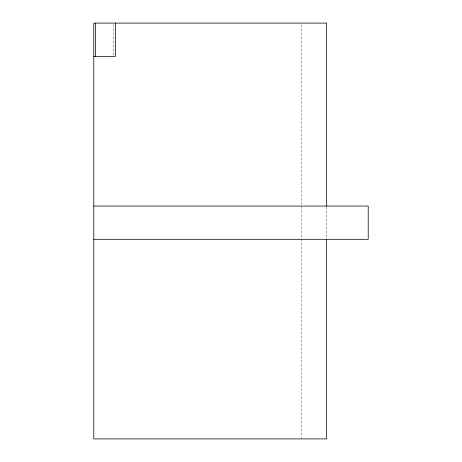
<?xml version="1.0" encoding="UTF-8"?>
<svg xmlns="http://www.w3.org/2000/svg" width="462" height="462" viewBox="0 0 462 462"><rect width="100%" height="100%" fill="white"/><g stroke="black" fill="none" stroke-linecap="round" stroke-linejoin="round"><path stroke-width="0.35" stroke-dasharray="2.31 1.73" d="M326.634 206.762L326.634 238.606M301.686 24.544L301.686 238.219M301.686 238.941L301.686 438.178M113.767 24.515L113.767 55.654"/><path stroke-width="0.69" d="M93.786 56.364L115.448 56.364L115.448 23.1M93.786 206.052L368.214 206.052L368.214 239.316L93.786 239.316M326.634 206.052L326.634 23.1L93.786 23.1L93.786 438.9L326.634 438.9L326.634 239.316M95.467 23.1L95.467 56.364"/></g></svg>
